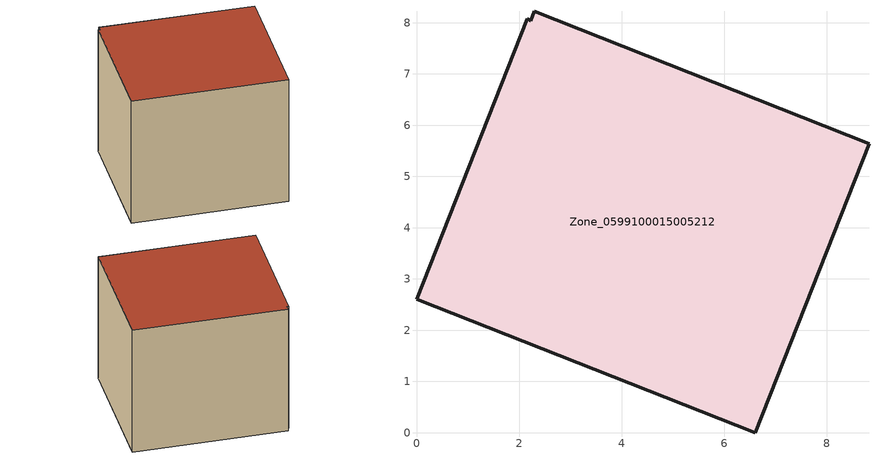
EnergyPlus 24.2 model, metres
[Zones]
Zone_0599100015005212
 floor ground (C_G): 2.22,8.04 2.29,8.22 8.83,5.63 6.61,0 0,2.6 2.16,8.08 z0.93
 wall outside (C_F): 0,2.6 6.61,0 8.83,5.63 2.29,8.22 2.22,8.04 2.16,8.08 0,2.6 z0.93:7.29
 roof outside (C_R): 2.29,8.22 2.22,8.04 2.16,8.08 0,2.6 6.61,0 8.83,5.63 z7.29
[BUILDING]
Pand.0599100015005212: North Axis=0; Terrain=City; Loads Convergence Tolerance Value=0.04; Temperature Convergence Tolerance Value=0.4; Solar Distribution=FullExterior; Maximum Number of Warmup Days=25; Minimum Number of Warmup Days=1
[Site:Location]
Rotterdam.The.Hague.AP_ZH_NLD Design_Conditions: Latitude=51.96; Longitude=4.45; Time Zone=1; Elevation=-4.5
[SITE:GROUNDTEMPERATURE:BUILDINGSURFACE]
18, 18, 18, 18, 18, 18, 18, 18, 18, 18, 18, 18
[MATERIAL] Thermal Absorptance=0.9; Solar Absorptance=0.7; Visible Absorptance=0.7
Name | Roughness | Thickness | Conductivity | Density | Specific Heat
G.TC.1946-1964 | MediumSmooth | 0.15 | 1 | 540 | 1210
F.TC.1946-1964 | Rough | 0.3 | 0.857143 | 1920 | 840
R.TC.1946-1964 | MediumRough | 0.2 | 0.235294 | 1500 | 1000
[CONSTRUCTION]
C_G: G.TC.1946-1964
C_F: F.TC.1946-1964
C_R: R.TC.1946-1964
[ZONE]
Zone_0599100015005212: Type=1; Multiplier=1; Ceiling Height=Autocalculate; Volume=Autocalculate; Floor Area=autocalculate; Part of Total Floor Area=Yes
[ZONEINFILTRATION:DESIGNFLOWRATE]
Infil_Zone_0599100015005212: Zone or ZoneList or Space or SpaceList=Zone_0599100015005212; Schedule=AlwaysOn; Design Flow Rate Calculation Method=Flow/Area; Flow Rate per Floor Area=0.003; Constant Term Coefficient=1; Temperature Term Coefficient=0; Velocity Term Coefficient=0; Velocity Squared Term Coefficient=0
[HVACTEMPLATE:ZONE:IDEALLOADSAIRSYSTEM]
Zone_0599100015005212: Maximum Heating Supply Air Temperature=50; Minimum Cooling Supply Air Temperature=13; Maximum Heating Supply Air Humidity Ratio=0.0156; Minimum Cooling Supply Air Humidity Ratio=0.0077; Heating Limit=NoLimit; Cooling Limit=NoLimit; Dehumidification Control Type=ConstantSensibleHeatRatio; Cooling Sensible Heat Ratio=0.7; Dehumidification Setpoint=60; Humidification Control Type=None; Humidification Setpoint=30; Outdoor Air Method=None; Outdoor Air Flow Rate per Person=0.00944; Outdoor Air Flow Rate per Zone Floor Area=0; Outdoor Air Flow Rate per Zone=0; Demand Controlled Ventilation Type=None; Outdoor Air Economizer Type=NoEconomizer; Heat Recovery Type=None; Sensible Heat Recovery Effectiveness=0.7; Latent Heat Recovery Effectiveness=0.65
[ZONECONTROL:THERMOSTAT]
ThermostatControl_Zone_0599100015005212: Zone or ZoneList=Zone_0599100015005212; Control Type Schedule=DualSetpointControlType; Control 1=Thermostat_Zone_0599100015005212; Temperature Difference Between Cutout And Setpoint=0
[THERMOSTATSETPOINT:DUALSETPOINT]
Thermostat_Zone_0599100015005212: Heating Setpoint Temperature Schedule=HeatingSetpoint_Zone_0599100015005212; Cooling Setpoint Temperature Schedule=CoolingSetpoint_Zone_0599100015005212
[SCHEDULE:COMPACT]
HeatingSetpoint_Zone_0599100015005212: Through: 12/31, For: AllDays, Until: 24:00, 21
CoolingSetpoint_Zone_0599100015005212: Through: 12/31, For: AllDays, Until: 24:00, 24
DualSetpointControlType: Through: 12/31, For: AllDays, Until: 24:00, 4
AlwaysOn: Through: 12/31, For: AllDays, Until: 24:00, 1
